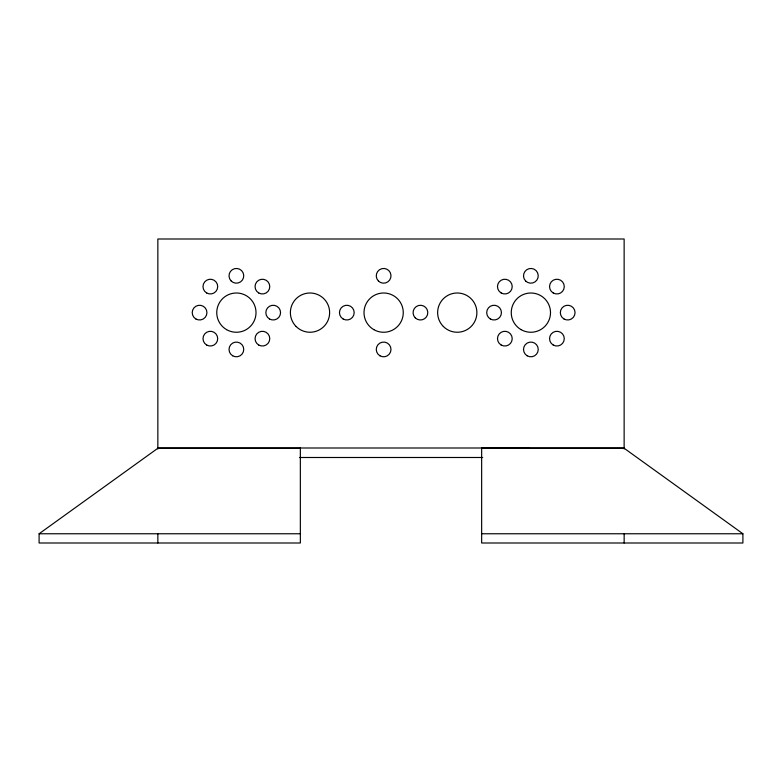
<?xml version="1.0" encoding="UTF-8"?>
<svg xmlns="http://www.w3.org/2000/svg" width="782" height="782" viewBox="0 0 782 782"><rect width="100%" height="100%" fill="white"/><g stroke="black" fill="none" stroke-linecap="round" stroke-linejoin="round"><path stroke-width="1.17" d="M300.347 447.998L300.347 543.001L39.1 543.001L39.1 533.764L157.847 448.262L300.347 448.262M157.847 447.998L624.153 447.998M481.653 448.262L624.153 448.262L742.9 533.764L742.9 543.001L481.653 543.001L481.653 448.047L529.15 448.262M299.447 457.499L482.69 457.49M39.1 533.764L300.347 533.764M481.653 533.764L742.9 533.764M624.134 448.956L624.134 238.999L157.847 238.999L157.847 448.956M624.153 533.764L624.153 543.001M157.847 533.764L157.847 543.001M564.008 318.997A7.361 7.361 0 0 0 575.053 312.624A7.361 7.361 0 0 0 564.008 306.251A7.361 7.361 0 0 0 564.008 318.997M206.673 292.976A7.361 7.361 0 0 0 217.709 286.593A7.361 7.361 0 0 0 206.673 280.22A7.361 7.361 0 0 0 206.673 292.976M553.226 345.028A7.361 7.361 0 0 0 564.272 338.655A7.361 7.361 0 0 0 553.226 332.282A7.361 7.361 0 0 0 553.226 345.028M378.42 281.021A7.361 7.361 0 0 0 390.746 277.718A7.361 7.361 0 0 0 381.724 268.705A7.361 7.361 0 0 0 378.42 281.021M553.226 292.976A7.361 7.361 0 0 0 564.272 286.593A7.361 7.361 0 0 0 553.226 280.22A7.361 7.361 0 0 0 553.226 292.976M501.164 292.976A7.361 7.361 0 0 0 512.21 286.593A7.361 7.361 0 0 0 501.164 280.22A7.361 7.361 0 0 0 501.164 292.976M379.944 355.81A7.361 7.361 0 0 0 390.99 349.437A7.361 7.361 0 0 0 379.944 343.063A7.361 7.361 0 0 0 379.944 355.81M527.195 355.81A7.361 7.361 0 0 0 538.241 349.437A7.361 7.361 0 0 0 527.195 343.063A7.361 7.361 0 0 0 527.195 355.81M525.67 281.021A7.361 7.361 0 0 0 537.987 277.718A7.361 7.361 0 0 0 528.974 268.705A7.361 7.361 0 0 0 525.67 281.021M226.565 329.633A19.638 19.638 0 0 0 256.017 312.624A19.638 19.638 0 0 0 226.565 295.625A19.638 19.638 0 0 0 226.565 329.633M269.516 318.997A7.361 7.361 0 0 0 280.552 312.624A7.361 7.361 0 0 0 269.516 306.251A7.361 7.361 0 0 0 269.516 318.997M258.734 345.028A7.361 7.361 0 0 0 269.77 338.655A7.361 7.361 0 0 0 258.734 332.282A7.361 7.361 0 0 0 258.734 345.028M232.704 355.81A7.361 7.361 0 0 0 243.74 349.437A7.361 7.361 0 0 0 232.704 343.063A7.361 7.361 0 0 0 232.704 355.81M206.673 345.028A7.361 7.361 0 0 0 217.709 338.655A7.361 7.361 0 0 0 206.673 332.282A7.361 7.361 0 0 0 206.673 345.028M195.891 318.997A7.361 7.361 0 0 0 206.927 312.624A7.361 7.361 0 0 0 195.891 306.251A7.361 7.361 0 0 0 195.891 318.997M231.179 281.021A7.361 7.361 0 0 0 243.495 277.718A7.361 7.361 0 0 0 234.473 268.705A7.361 7.361 0 0 0 231.179 281.021M258.734 292.976A7.361 7.361 0 0 0 269.77 286.593A7.361 7.361 0 0 0 258.734 280.22A7.361 7.361 0 0 0 258.734 292.976M296.124 326.505A19.638 19.638 0 0 0 328.968 317.707A19.638 19.638 0 0 0 304.921 293.661A19.638 19.638 0 0 0 296.124 326.505M343.132 318.997A7.361 7.361 0 0 0 354.178 312.624A7.361 7.361 0 0 0 343.132 306.251A7.361 7.361 0 0 0 343.132 318.997M373.816 329.633A19.638 19.638 0 0 0 403.268 312.624A19.638 19.638 0 0 0 373.816 295.625A19.638 19.638 0 0 0 373.816 329.633M415.232 317.834A7.361 7.361 0 0 0 427.549 314.53A7.361 7.361 0 0 0 418.536 305.518A7.361 7.361 0 0 0 415.232 317.834M501.164 345.028A7.361 7.361 0 0 0 512.21 338.655A7.361 7.361 0 0 0 501.164 332.282A7.361 7.361 0 0 0 501.164 345.028M443.374 326.505A19.638 19.638 0 0 0 476.218 317.707A19.638 19.638 0 0 0 452.172 293.661A19.638 19.638 0 0 0 443.374 326.505M521.066 329.633A19.638 19.638 0 0 0 550.508 312.624A19.638 19.638 0 0 0 521.066 295.625A19.638 19.638 0 0 0 521.066 329.633M490.382 318.997A7.361 7.361 0 0 0 501.428 312.624A7.361 7.361 0 0 0 490.382 306.251A7.361 7.361 0 0 0 490.382 318.997"/></g></svg>
